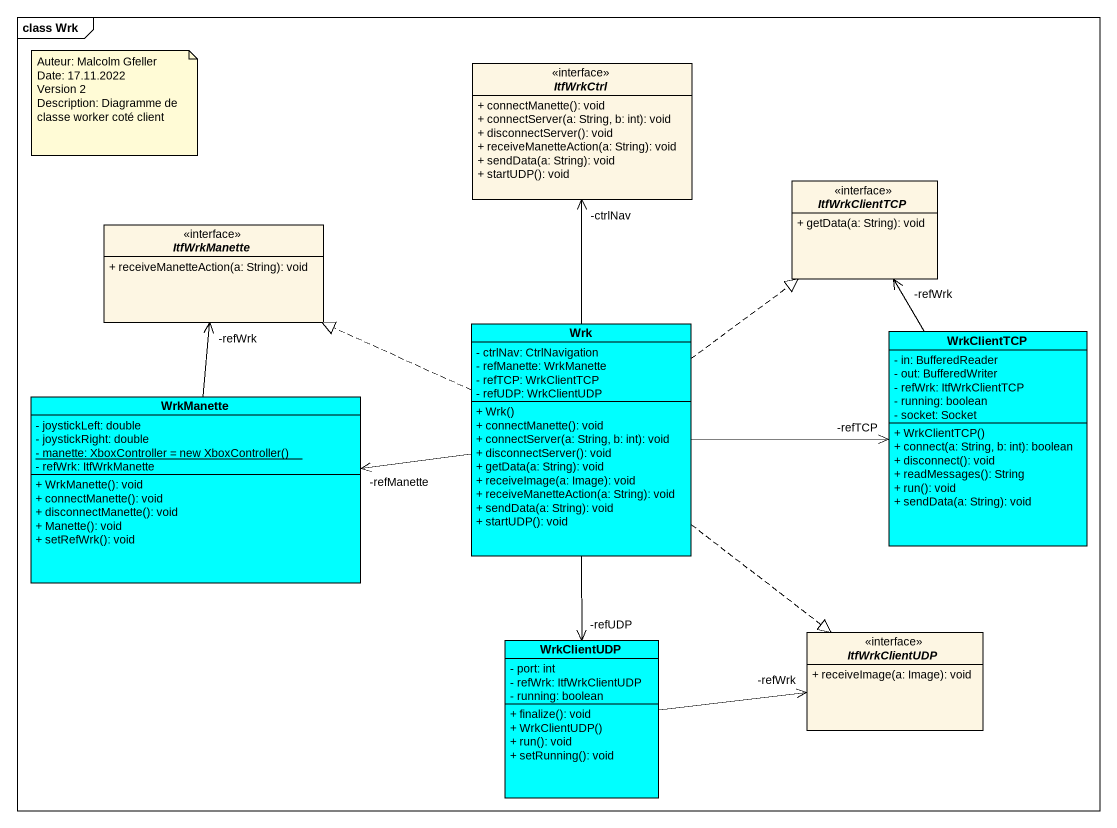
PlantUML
@startuml
mainframe class Wrk
hide circle
hide empty members
skinparam classAttributeIconSize 0
interface ItfWrkCtrl <<interface>> {
  + connectManette(): void
  + connectServer(a: String, b: int): void
  + disconnectServer(): void
  + receiveManetteAction(a: String): void
  + sendData(a: String): void
  + startUDP(): void
}
interface ItfWrkClientTCP <<interface>> {
  + getData(a: String): void
}
interface ItfWrkManette <<interface>> {
  + receiveManetteAction(a: String): void
}
class Wrk #00FFFF {
  - ctrlNav: CtrlNavigation
  - refManette: WrkManette
  - refTCP: WrkClientTCP
  - refUDP: WrkClientUDP
  + Wrk()
  + connectManette(): void
  + connectServer(a: String, b: int): void
  + disconnectServer(): void
  + getData(a: String): void
  + receiveImage(a: Image): void
  + receiveManetteAction(a: String): void
  + sendData(a: String): void
  + startUDP(): void
}
class WrkClientTCP #00FFFF {
  - in: BufferedReader
  - out: BufferedWriter
  - refWrk: ItfWrkClientTCP
  - running: boolean
  - socket: Socket
  + WrkClientTCP()
  + connect(a: String, b: int): boolean
  + disconnect(): void
  + readMessages(): String
  + run(): void
  + sendData(a: String): void
}
class WrkManette #00FFFF {
  - joystickLeft: double
  - joystickRight: double
  {static} {field} - manette: XboxController = new XboxController()
  - refWrk: ItfWrkManette
  + WrkManette(): void
  + connectManette(): void
  + disconnectManette(): void
  + Manette(): void
  + setRefWrk(): void
}
class WrkClientUDP #00FFFF {
  - port: int
  - refWrk: ItfWrkClientUDP
  - running: boolean
  + finalize(): void
  + WrkClientUDP()
  + run(): void
  + setRunning(): void
}
interface ItfWrkClientUDP <<interface>> {
  + receiveImage(a: Image): void
}
Wrk -up-> "-ctrlNav" ItfWrkCtrl
Wrk .up.|> ItfWrkClientTCP
Wrk .left.|> ItfWrkManette
Wrk -right-> "-refTCP" WrkClientTCP
Wrk -left-> "-refManette" WrkManette
Wrk --> "-refUDP" WrkClientUDP
Wrk ..|> ItfWrkClientUDP
WrkClientTCP -up-> "-refWrk" ItfWrkClientTCP
WrkManette -up-> "-refWrk" ItfWrkManette
WrkClientUDP -right-> "-refWrk" ItfWrkClientUDP
note as N1
  Auteur: Malcolm Gfeller
  Date: 17.11.2022
  Version 2
  Description: Diagramme de classe worker coté client
end note
@enduml
